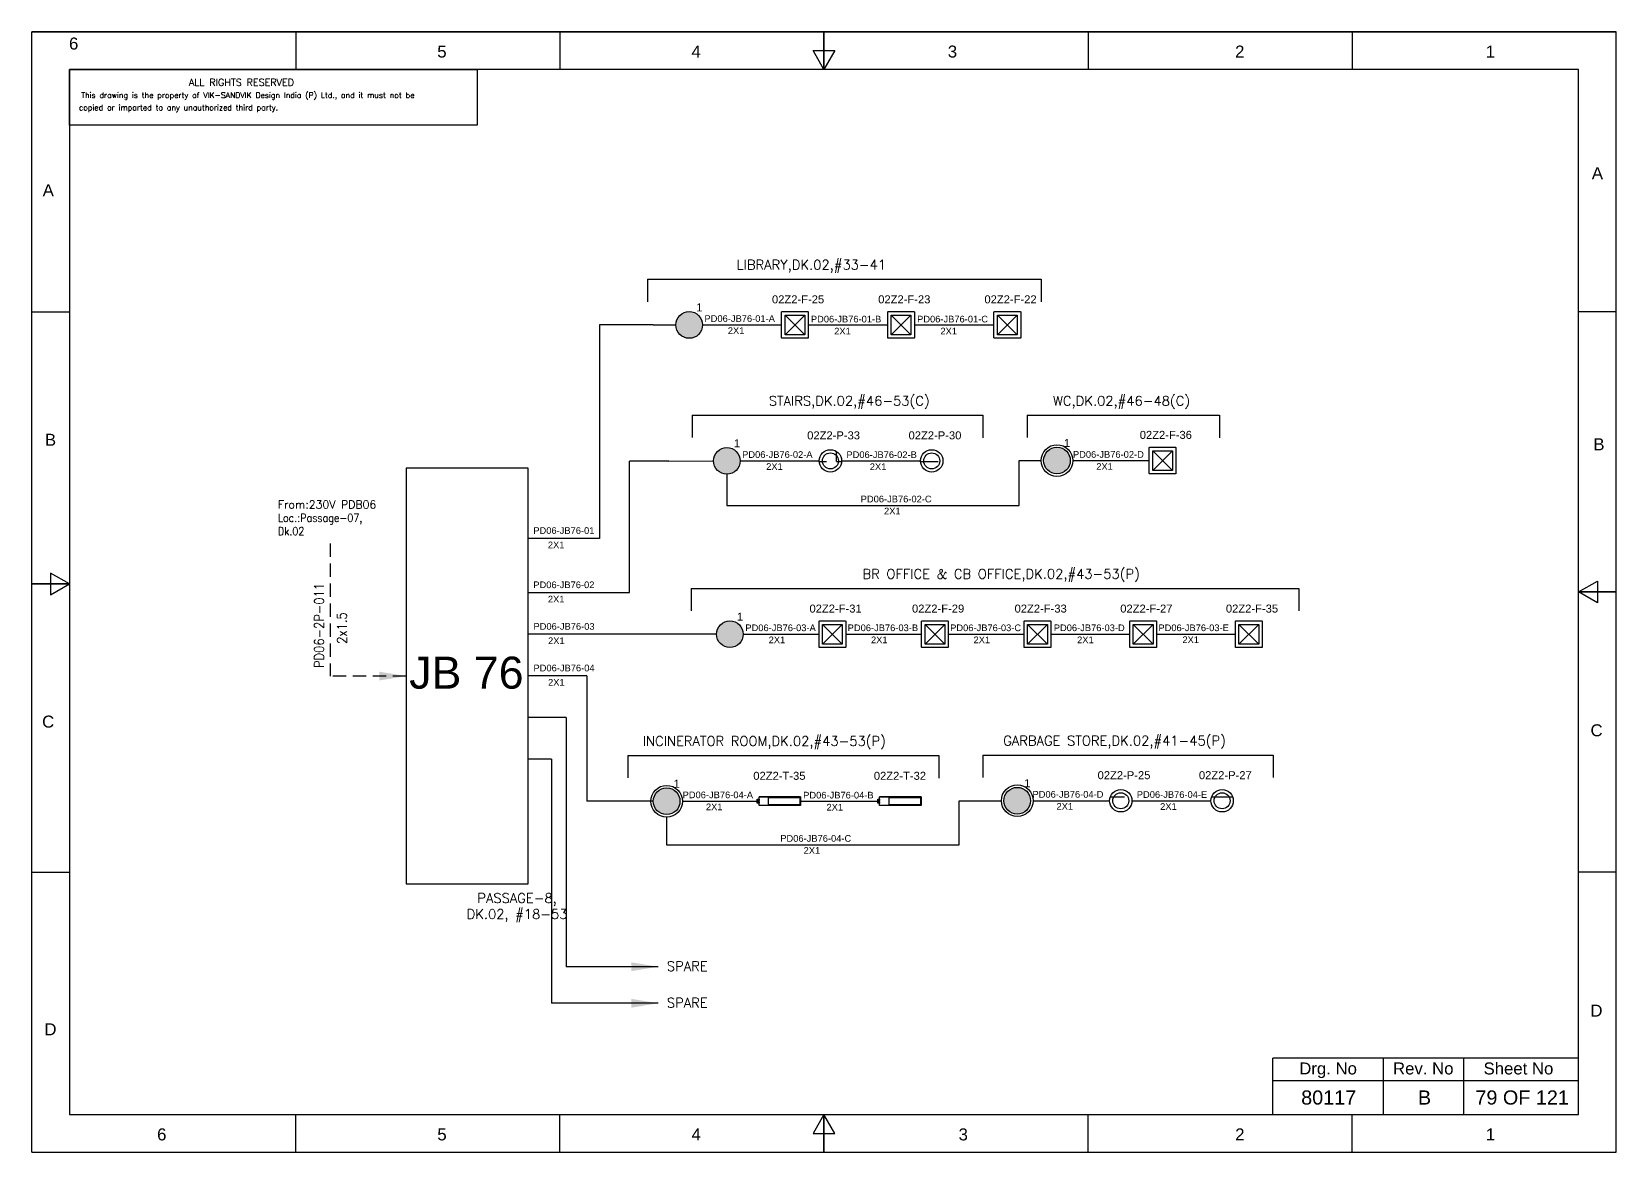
# Model space of a CAD drawing. Header units: inches. Extents: x -3311 to 1429, y -713 to 2436.
# Drawn here: x -11.2 to 285.8, y 408.4 to 618.4 of the extents above; entities that cross this region are included whole.
import ezdxf
from ezdxf.enums import TextEntityAlignment as Align

# ---------------------------------------------------------------- set-up
doc = ezdxf.new("R2010")
doc.units = ezdxf.units.IN
doc.linetypes.add('HIDDEN', pattern=[0.375, 0.25, -0.125])
doc.linetypes.add('SOLID', pattern=[0])
for name, color, linetype, lineweight in [('ELEC_TXT-025', 1, 'Continuous', 25), ('HEL-025', 1, 'Continuous', 25), ('HEL-035', 2, 'Continuous', 35)]:
    doc.layers.add(name, color=color, linetype=linetype, lineweight=lineweight)
doc.layers.add('Fmount', color=7, linetype='Continuous')
doc.layers.add('LINE', color=3, linetype='SOLID')
doc.styles.add('_NORMAL', font='arial.ttf')
doc.styles.add('ROMANS', font='simplex.shx', dxfattribs={"width": 0.88})
doc.styles.get("Standard").update_dxf_attribs({"font": 'arial.ttf'})
doc.dimstyles.get("Standard").update_dxf_attribs({"dimtxt": 0.18, "dimasz": 0.18, "dimexe": 0.18, "dimexo": 0.0625, "dimgap": 0.09, "dimtad": 0, "dimtih": 1, "dimtoh": 1, "dimdec": 4, "dimzin": 0, "dimdsep": 46, "dimtxsty": 'Standard', "dimcen": 0.09, "dimadec": 0, "dimazin": 0, "dimtfac": 1, "dimtdec": 4, "dimtofl": 0, "dimtmove": 0, "dimatfit": 3, "dimfxl": 1, "dimtolj": 1, "dimtzin": 0, "dimarcsym": 0})
pattern_1 = [(0, (0, 0), (0, 6.985), [5.08, -1.905]), (90, (0, 0), (-6.985, 4e-16), [5.08, -1.905])]

# ---------------------------------------------------------------- blocks, each defined once
blk = doc.blocks.new('fr')
at = {"color": 7, "linetype": 'Continuous'}
for p, q in [((33763.99, 4500.4), (33466.99, 4500.4)), ((33466.99, 4500.4), (33763.99, 4500.4)), ((33466.99, 4290.33), (33466.99, 4500.4)), ((33516.49, 4500.4), (33516.49, 4493.33)), ((33565.99, 4500.4), (33565.99, 4493.33)), ((33615.49, 4500.4), (33615.49, 4493.33)), ((33615.49, 4493.33), (33615.49, 4500.4)), ((33615.49, 4500.4), (33615.49, 4493.33)), ((33664.99, 4500.4), (33664.99, 4493.33)), ((33714.49, 4500.4), (33714.49, 4493.33)), ((33763.99, 4290.33), (33763.99, 4500.4)), ((33763.99, 4290.33), (33763.99, 4500.4)), ((33615.49, 4493.33), (33613.45, 4496.87)), ((33613.45, 4496.87), (33617.53, 4496.87)), ((33617.53, 4496.87), (33615.49, 4493.33)), ((33756.92, 4493.33), (33474.06, 4493.33)), ((33474.06, 4493.33), (33474.06, 4297.41)), ((33756.92, 4297.41), (33756.92, 4493.33)), ((33466.99, 4447.89), (33474.06, 4447.89)), ((33763.99, 4447.89), (33756.92, 4447.89)), ((33474.06, 4396.87), (33470.53, 4398.91)), ((33470.53, 4398.91), (33470.53, 4394.83)), ((33466.99, 4396.87), (33474.06, 4396.87)), ((33474.06, 4396.87), (33466.99, 4396.87)), ((33466.99, 4396.87), (33474.06, 4396.87)), ((33470.53, 4394.83), (33474.06, 4396.87)), ((33756.92, 4395.37), (33760.45, 4397.41)), ((33760.45, 4397.41), (33760.45, 4393.33)), ((33763.99, 4395.37), (33756.92, 4395.37)), ((33760.45, 4393.33), (33756.92, 4395.37)), ((33756.92, 4395.37), (33763.99, 4395.37)), ((33763.99, 4395.37), (33756.92, 4395.37)), ((33466.99, 4342.85), (33474.06, 4342.85)), ((33763.99, 4342.85), (33756.92, 4342.85)), ((33474.06, 4297.41), (33756.92, 4297.41)), ((33516.49, 4290.33), (33516.49, 4297.41)), ((33565.99, 4290.33), (33565.99, 4297.41)), ((33615.49, 4297.41), (33613.45, 4293.87)), ((33615.49, 4290.33), (33615.49, 4297.41)), ((33617.53, 4293.87), (33615.49, 4297.41)), ((33615.49, 4297.41), (33615.49, 4290.33)), ((33615.49, 4290.33), (33615.49, 4297.41)), ((33664.99, 4290.33), (33664.99, 4297.41)), ((33714.49, 4290.33), (33714.49, 4297.41)), ((33613.45, 4293.87), (33617.53, 4293.87)), ((33466.99, 4290.33), (33763.99, 4290.33)), ((33466.99, 4290.33), (33763.99, 4290.33))]:
    blk.add_line(p, q, dxfattribs=at)
at = {"color": 7, "style": '_NORMAL'}
for s, p in [('6', (33474.86, 4498.18)), ('5', (33543.88, 4496.68)), ('4', (33591.52, 4496.68)), ('3', (33639.57, 4496.68)), ('2', (33693.41, 4496.68)), ('1', (33740.39, 4496.68)), ('A', (33760.45, 4473.88)), ('A', (33470.1, 4470.68)), ('B', (33470.52, 4423.9)), ('B', (33760.74, 4423.06)), ('C', (33470.08, 4371.07)), ('C', (33760.29, 4369.44)), ('D', (33760.27, 4316.89)), ('D', (33470.51, 4313.39)), ('6', (33491.37, 4293.69)), ('5', (33543.89, 4293.69)), ('4', (33591.53, 4293.69)), ('3', (33641.59, 4293.69)), ('2', (33693.43, 4293.69)), ('1', (33740.41, 4293.69))]:
    blk.add_text(s, height=2.25, dxfattribs=at).set_placement(p, align=Align.MIDDLE_CENTER)
blk = doc.blocks.new('A$C4BAD7D21')
at = {"layer": 'HEL-025'}
blk.add_lwpolyline([(-34000, 0), (-34000, 2086), (-18714, 2086), (-18714, 0)], close=True, dxfattribs=at)
at = {"layer": 'HEL-025', "style": 'ROMANS'}
for s, p in [('This drawing is the property of VIK-SANDVIK Design India (P) Ltd., and it must not be', (-33558, 1016)), (' copied or imparted to any unauthorized third party.', (-33785, 550))]:
    blk.add_text(s, height=210, dxfattribs=at).set_placement(p)
at = {"layer": 'HEL-035', "style": 'ROMANS'}
blk.add_text('     ALL RIGHTS RESERVED', height=262.5, dxfattribs=at).set_placement((-30497, 1476))
blk = doc.blocks.new('LED FLUSH MOUNT')
for p, q in [((114818, 79432), (114604, 79219)), ((114604, 79432), (114818, 79219))]:
    blk.add_line(p, q)
blk.add_lwpolyline([(114572, 79470), (114850, 79470, -0.414214), (114856, 79464), (114856, 79186, -0.414214), (114850, 79180), (114572, 79180, -0.414214), (114566, 79186), (114566, 79464, -0.414214)], format="xyb", close=True)
blk.add_lwpolyline([(114604, 79432), (114818, 79432), (114818, 79219), (114604, 79219)], close=True)
blk = doc.blocks.new('LED Flush Mounted Light 22W')
blk.add_blockref('LED FLUSH MOUNT', (0, 0))
at = {"style": 'ROMANS', "width": 0.7}
blk.add_attdef('TAG_NO.:', (113905, 79579), '', height=250, dxfattribs=at)
blk = doc.blocks.new('FIXED_KEY_SWITCH')
h = blk.add_hatch(color=1)
h.dxf.hatch_style = 1
edge = h.paths.add_edge_path()
edge.add_arc((848.13, 1737.46), 2.5, 0, 360)
at = {"color": 1}
blk.add_circle((848.13, 1737.46), 2.5, dxfattribs=at)
at = {"color": 7, "insert": (849.44, 1741.5), "char_height": 1.5, "attachment_point": 1, "style": '_NORMAL'}
blk.add_mtext_dynamic_manual_height_columns('1', width=1.5, gutter_width=7.5, heights=[0], dxfattribs=at)
blk = doc.blocks.new('SWT')
blk.add_blockref('FIXED_KEY_SWITCH', (0, 0))
blk.add_attdef('TAG_NO', (844.55, 1741.11), '', height=1.5)
blk = doc.blocks.new('1')
h = blk.add_hatch()
h.set_pattern_fill('ANGLE', color=6)
h.set_pattern_definition(pattern_1)
h.paths.add_polyline_path([(303.23, 2044.43, 1), (306.22, 2044.43, 1)], flags=0)
h.paths.add_polyline_path([(302.63, 2044.43, 1), (306.83, 2044.43, 1)])
h.paths.add_polyline_path([(306.22, 2044.43, -1), (303.23, 2044.43, -1)], flags=16)
h = blk.add_hatch()
h.set_pattern_fill('ANGLE', color=6)
h.set_pattern_definition(pattern_1)
h.paths.add_polyline_path([(303.23, 2044.43, 1), (306.22, 2044.43, 1)])
at = {"color": 6}
for radius in [2.1, 1.5]:
    blk.add_circle((304.73, 2044.43), radius, dxfattribs=at)
blk = doc.blocks.new('LED PENDENT LIGHT 15W')
blk.add_blockref('1', (0, 0))
blk.add_attdef('TAG_NO', (301.63, 2048.1), '', height=1.5)
blk = doc.blocks.new('2A')
at = {"color": 7, "lineweight": -3, "ltscale": 2.5}
blk.add_line((790.02, 1997.62, -0.03), (782.23, 1997.62, -0.03), dxfattribs=at)
at = {"color": 7, "lineweight": -3, "ltscale": 2.5, "elevation": -0.03}
for points in [[(781.91, 1997.21), (782.23, 1997.21), (782.23, 1996.94), (781.91, 1996.94)], [(781.91, 1996.7), (782.23, 1996.7), (782.23, 1996.44), (781.91, 1996.44)], [(782.23, 1997.62), (790.02, 1997.62), (790.02, 1996.02), (782.23, 1996.02)], [(784.03, 1997.5), (789.88, 1997.5), (789.88, 1996.14), (784.03, 1996.14)]]:
    blk.add_lwpolyline(points, close=True, dxfattribs=at)
blk = doc.blocks.new('LED TUBE LIGHT 30W')
blk.add_blockref('2A', (179.91, -357.89))
blk.add_attdef('TAG_NO.', (962.52, 1642.97), '', height=1.5)

msp = doc.modelspace()

# ---------------------------------------------------------------- linework, layer by layer
for p, q in [((104.22, 572.01, -0.05), (178.04, 572.01, -0.05)), ((95.28, 563.46), (95.28, 523.45)), ((105.34, 563.46), (95.28, 563.46)), ((112.64, 546.54, -0.05), (167.09, 546.54, -0.05)), ((175.38, 546.54, -0.05), (211.48, 546.54, -0.05)), ((108.23, 537.94), (100.85, 537.94)), ((100.85, 513.28), (100.85, 537.94)), ((173.94, 529.63), (173.94, 538.04)), ((119.13, 535.47), (119.13, 529.63)), ((112.42, 514.03, -0.05), (226.3, 514.03, -0.05)), ((117.2, 505.48), (81.87, 505.48)), ((92.88, 497.68), (81.87, 497.68)), ((92.88, 497.68), (92.88, 474.17)), ((89, 489.88), (81.87, 489.88)), ((89, 489.88), (89, 443.15)), ((86.28, 482.08), (81.87, 482.08)), ((86.28, 482.08), (86.28, 436.3)), ((100.55, 482.76, -0.05), (158.86, 482.76, -0.05)), ((167.07, 482.84, -0.05), (221.52, 482.84, -0.05)), ((105.34, 474.17), (92.88, 474.17)), ((162.66, 466.01), (162.66, 474.24)), ((107.84, 471.2), (107.84, 466.01))]:
    msp.add_line(p, q)
at = {"color": 7, "linetype": 'Continuous'}
for p, q in [((278.76, 426.03), (221.44, 426.03)), ((221.44, 415.44), (221.44, 426.03)), ((242.21, 415.44), (242.21, 426.03)), ((257.23, 415.44), (257.23, 426.03)), ((221.44, 421.85), (278.76, 421.85))]:
    msp.add_line(p, q, dxfattribs=at)
at = {"linetype": 'HIDDEN', "ltscale": 10}
msp.add_lwpolyline([(44.79, 522.51), (44.79, 497.63)], dxfattribs=at)
at = {"layer": 'LINE', "color": 0}
for p, q in [((104.22, 572.01, -0.05), (104.22, 567.82, -0.05)), ((178.04, 572.01, -0.05), (178.04, 567.82, -0.05)), ((105.34, 563.46), (109.57, 563.46)), ((114.57, 563.46), (129.37, 563.46)), ((134.38, 563.46), (149.28, 563.46)), ((154.29, 563.46), (169.19, 563.46)), ((112.64, 546.54, -0.05), (112.64, 542.35, -0.05)), ((167.09, 546.54, -0.05), (167.09, 542.3, -0.05)), ((175.38, 546.54, -0.05), (175.38, 542.35, -0.05)), ((211.48, 546.54, -0.05), (211.48, 542.3, -0.05)), ((108.23, 537.94), (116.63, 537.97)), ((121.63, 537.97), (136.42, 537.97)), ((140.62, 537.97), (155.42, 537.97)), ((173.94, 538.04), (178.02, 538.04)), ((183.97, 538.04), (198.29, 538.04)), ((59, 536.58), (59, 458.68)), ((81.87, 536.58), (59, 536.58)), ((81.87, 458.68), (81.87, 536.58)), ((119.13, 529.63), (173.94, 529.63)), ((95.28, 523.45), (81.87, 523.45)), ((112.42, 514.03, -0.05), (112.42, 509.84, -0.05)), ((226.3, 514.03, -0.05), (226.3, 509.84, -0.05)), ((81.87, 513.28), (100.85, 513.28)), ((122.2, 505.48), (136.4, 505.48)), ((141.41, 505.48), (155.61, 505.48)), ((160.62, 505.48), (174.84, 505.48)), ((179.85, 505.48), (194.64, 505.48)), ((199.65, 505.48), (214.45, 505.48)), ((100.55, 482.76, -0.05), (100.55, 478.58, -0.05)), ((158.86, 482.76, -0.05), (158.86, 478.53, -0.05)), ((167.07, 482.84, -0.05), (167.07, 478.65, -0.05)), ((221.52, 482.84, -0.05), (221.52, 478.6, -0.05)), ((110.82, 474.17), (125.14, 474.17)), ((132.94, 474.17), (147.73, 474.17)), ((162.66, 474.24), (170.58, 474.24)), ((176.53, 474.27), (190.85, 474.27)), ((195.05, 474.27), (209.84, 474.27)), ((107.84, 466.01), (162.66, 466.01)), ((59, 458.68), (81.87, 458.68))]:
    msp.add_line(p, q, dxfattribs=at)
for centre in [(181, 538.04), (107.84, 474.17), (173.55, 474.27)]:
    msp.add_circle(centre, 2.97, dxfattribs=at)

# ---------------------------------------------------------------- block references
for name, p in [('fr', (-33478.16, -3881.97)), ('SWT', (-736.06, -1174)), ('SWT', (-729, -1199.49)), ('SWT', (-667.13, -1199.42)), ('SWT', (-728.43, -1231.98)), ('SWT', (-740.29, -1263.29)), ('SWT', (-674.58, -1263.19))]:
    msp.add_blockref(name, p)
ref = msp.add_blockref('LED PENDENT LIGHT 15W', (-166.2, -1506.46))
ref.add_attrib('TAG_NO', '02Z2-P-33', (134.18, 542.01), dxfattribs={"height": 1.5})
ref = msp.add_blockref('LED PENDENT LIGHT 15W', (-147.21, -1506.46))
ref.add_attrib('TAG_NO', '02Z2-P-30', (153.18, 542.01), dxfattribs={"height": 1.5})
ref = msp.add_blockref('LED TUBE LIGHT 30W', (-836.99, -1164.76, 0.03))
ref.add_attrib('TAG_NO.', '02Z2-T-35', (124.08, 478.19, 0.03), dxfattribs={"height": 1.5})
ref = msp.add_blockref('LED TUBE LIGHT 30W', (-814.4, -1164.76, 0.03))
ref.add_attrib('TAG_NO.', '02Z2-T-32', (146.67, 478.19, 0.03), dxfattribs={"height": 1.5})
ref = msp.add_blockref('LED PENDENT LIGHT 15W', (-111.78, -1570.16))
ref.add_attrib('TAG_NO', '02Z2-P-25', (188.61, 478.31), dxfattribs={"height": 1.5})
ref = msp.add_blockref('LED PENDENT LIGHT 15W', (-92.78, -1570.16))
ref.add_attrib('TAG_NO', '02Z2-P-27', (207.6, 478.31), dxfattribs={"height": 1.5})
at = {"layer": 'ELEC_TXT-025', "color": 0, "xscale": 0.005, "yscale": 0.005, "zscale": 0.005}
msp.add_blockref('A$C4BAD7D21', (165.9, 600.93), dxfattribs=at)
at = {"layer": 'Fmount'}
ref = msp.add_blockref('LED Flush Mounted Light 22W', (-1850.33, -807.28), dxfattribs=dict(at, xscale=0.01728, yscale=0.01728, zscale=0.01728))
ref.add_attrib('TAG_NO.:', '02Z2-F-25', dxfattribs={"layer": '0', "height": 1.5}).set_placement((127.58, 567.06), align=Align.BOTTOM_LEFT)
ref = msp.add_blockref('LED Flush Mounted Light 22W', (-1830.42, -807.28), dxfattribs=dict(at, xscale=0.01728, yscale=0.01728, zscale=0.01728))
ref.add_attrib('TAG_NO.:', '02Z2-F-23', dxfattribs={"layer": '0', "height": 1.5}).set_placement((147.49, 567.06), align=Align.BOTTOM_LEFT)
ref = msp.add_blockref('LED Flush Mounted Light 22W', (-1810.51, -807.28), dxfattribs=dict(at, xscale=0.01728, yscale=0.01728, zscale=0.01728))
ref.add_attrib('TAG_NO.:', '02Z2-F-22', dxfattribs={"layer": '0', "height": 1.5}).set_placement((167.4, 567.06), align=Align.BOTTOM_LEFT)
ref = msp.add_blockref('LED Flush Mounted Light 22W', (-1781.41, -832.7), dxfattribs=dict(at, xscale=0.01728, yscale=0.01728, zscale=0.01728))
ref.add_attrib('TAG_NO.:', '02Z2-F-36', dxfattribs={"layer": '0', "height": 1.5}).set_placement((196.51, 541.65), align=Align.BOTTOM_LEFT)
ref = msp.add_blockref('LED Flush Mounted Light 22W', (-1843.3, -865.26), dxfattribs=dict(at, xscale=0.01728, yscale=0.01728, zscale=0.01728))
ref.add_attrib('TAG_NO.:', '02Z2-F-31', dxfattribs={"layer": '0', "height": 1.5}).set_placement((134.61, 509.09), align=Align.BOTTOM_LEFT)
ref = msp.add_blockref('LED Flush Mounted Light 22W', (-1824.09, -865.26), dxfattribs=dict(at, xscale=0.01728, yscale=0.01728, zscale=0.01728))
ref.add_attrib('TAG_NO.:', '02Z2-F-29', dxfattribs={"layer": '0', "height": 1.5}).set_placement((153.83, 509.09), align=Align.BOTTOM_LEFT)
ref = msp.add_blockref('LED Flush Mounted Light 22W', (-1804.86, -865.26), dxfattribs=dict(at, xscale=0.01728, yscale=0.01728, zscale=0.01728))
ref.add_attrib('TAG_NO.:', '02Z2-F-33', dxfattribs={"layer": '0', "height": 1.5}).set_placement((173.05, 509.09), align=Align.BOTTOM_LEFT)
ref = msp.add_blockref('LED Flush Mounted Light 22W', (-1785.06, -865.26), dxfattribs=dict(at, xscale=0.01728, yscale=0.01728, zscale=0.01728))
ref.add_attrib('TAG_NO.:', '02Z2-F-27', dxfattribs={"layer": '0', "height": 1.5}).set_placement((192.86, 509.09), align=Align.BOTTOM_LEFT)
ref = msp.add_blockref('LED Flush Mounted Light 22W', (-1765.25, -865.26), dxfattribs=dict(at, xscale=0.01728, yscale=0.01728, zscale=0.01728))
ref.add_attrib('TAG_NO.:', '02Z2-F-35', dxfattribs={"layer": '0', "height": 1.5}).set_placement((212.66, 509.09), align=Align.BOTTOM_LEFT)

# ---------------------------------------------------------------- texts
at = {"color": 7}
for s, p in [('PD06-JB76-01-A', (114.93, 564.03, -0.03)), ('PD06-JB76-01-B', (134.87, 563.93)), ('PD06-JB76-01-C', (154.78, 563.93)), ('2X1', (119.3, 561.77)), ('2X1', (139.24, 561.68)), ('2X1', (159.15, 561.68)), ('PD06-JB76-02-A', (121.99, 538.54, -0.03)), ('PD06-JB76-02-B', (141.53, 538.51)), ('PD06-JB76-02-D', (183.99, 538.56, -0.03)), ('2X1', (188.36, 536.3, -0.03)), ('2X1', (126.49, 536.29)), ('2X1', (145.91, 536.26)), ('PD06-JB76-02-C', (144.21, 530.2, -0.03)), ('2X1', (148.58, 527.95)), ('PD06-JB76-01', (82.85, 524.29)), ('2X1', (85.58, 521.6)), ('PD06-JB76-02', (82.85, 514.12)), ('2X1', (85.58, 511.43)), ('PD06-JB76-03', (82.88, 506.32)), ('PD06-JB76-03-A', (122.59, 506.06, -0.03)), ('2X1', (126.96, 503.8)), ('PD06-JB76-03-B', (141.77, 506.06, -0.03)), ('2X1', (146.14, 503.8)), ('PD06-JB76-03-C', (160.98, 506.06, -0.03)), ('2X1', (165.36, 503.8)), ('PD06-JB76-03-D', (180.4, 506.06, -0.03)), ('2X1', (184.77, 503.8)), ('PD06-JB76-03-E', (200.01, 506.06, -0.03)), ('2X1', (204.51, 503.82)), ('2X1', (85.61, 503.63)), ('PD06-JB76-04', (82.88, 498.52)), ('2X1', (85.61, 495.83)), ('PD06-JB76-04-A', (110.83, 474.74)), ('PD06-JB76-04-B', (133.43, 474.69, -0.03)), ('PD06-JB76-04-D', (176.41, 474.84, -0.03)), ('PD06-JB76-04-E', (195.96, 474.81)), ('2X1', (115.2, 472.49)), ('2X1', (137.8, 472.43, -0.03)), ('2X1', (180.91, 472.59)), ('2X1', (200.33, 472.56)), ('PD06-JB76-04-C', (129.14, 466.58, -0.03)), ('2X1', (133.51, 464.32))]:
    msp.add_text(s, height=1.25, dxfattribs=at).set_placement(p)
at = {"color": 7, "lineweight": 30}
msp.add_text('JB 76 ', height=6, dxfattribs=at).set_placement((71.47, 498.28), align=Align.MIDDLE_CENTER)
at = {"color": 7}
for s, height, p in [('Drg. No', 2.246, (231.81, 424.08)), ('Rev. No', 2.246, (249.65, 424.08)), ('Sheet No', 2.246, (267.49, 424.08)), ('80117', 2.653, (231.92, 418.64)), ('B', 2.65, (249.89, 418.64)), ('79 OF 121', 2.653, (268.18, 418.64))]:
    msp.add_text(s, height=height, dxfattribs=at).set_placement(p, align=Align.MIDDLE_CENTER)
at = {"color": 7, "char_height": 1.8, "attachment_point": 1, "style": '_NORMAL'}
for s, insert, width in [('{\\Fromans|c0;\\C2;LIBRARY,DK.02,#33-41}', (120.96, 575.65, 0.22), 74.1776), ('{\\Fromans|c0;\\C2;STAIRS,DK.02,#46-53(C)}', (126.98, 550.13, 0.22), 74.1776), ('{\\Fromans|c0;\\C2;WC,DK.02,#46-48(C)}', (180.26, 550.13, 0.22), 74.1776), ('{\\Fromans|c0;\\C2;BR OFFICE & CB OFFICE,DK.02,#43-53(P)}', (144.55, 517.69, 0.22), 107.6365), ('{\\Fromans|c0;\\C2;INCINERATOR ROOM,DK.02,#43-53(P)}', (103.35, 486.36, 0.22), 74.1776), ('{\\Fromans|c0;\\C2;GARBAGE STORE,DK.02,#41-45(P)}', (170.93, 486.43, 0.22), 74.1776), ('{\\Fromans|c0;\\C2;SPARE}', (107.87, 444.15), 8.1658), ('{\\Fromans|c0;\\C2;SPARE}', (107.87, 437.3), 8.1658)]:
    msp.add_mtext(s, dxfattribs=dict(at, insert=insert, width=width))
at = {"color": 7, "insert": (34.97, 530.55), "char_height": 1.5, "width": 36.8884, "attachment_point": 1}
msp.add_mtext('{\\Fromans|c0;\\C2;From:230V PDB06 \\P\\Fsimplex|c0;\\W0.88;Loc.:Passage-07,      \\PDk.02}', dxfattribs=at)
at = {"color": 7, "insert": (41.8, 499.13), "char_height": 1.8, "width": 17.1296, "attachment_point": 1, "rotation": 90, "style": '_NORMAL'}
msp.add_mtext('{\\Fromans|c0;\\W0.88;PD06-2P-011}', dxfattribs=at)
at = {"color": 7, "insert": (46.07, 503.69), "char_height": 1.8, "attachment_point": 1, "rotation": 90, "style": '_NORMAL'}
msp.add_mtext('{\\Fsimplex|c0;\\W0.88;2x1.5}', dxfattribs=at)
at = {"color": 7, "insert": (70.35, 456.92), "char_height": 1.8, "attachment_point": 1, "style": '_NORMAL'}
msp.add_mtext('\\pxqc;{\\Fromans|c0;\\C2;PASSAGE-8, \\PDK.02, #18-53}', dxfattribs=at)

# ---------------------------------------------------------------- leaders
at = {"linetype": 'HIDDEN', "ltscale": 10}
msp.add_leader([(59, 497.63), (44.79, 497.63)], dimstyle='Standard', override={"dimasz": 5, "dimarcsym": 1}, dxfattribs=at)
for points in [[(106.25, 443.15), (89, 443.15)], [(106.25, 436.3), (86.28, 436.3)]]:
    msp.add_leader(points, dimstyle='Standard', override={"dimasz": 5, "dimarcsym": 1})

doc.saveas('drawing.dxf')
